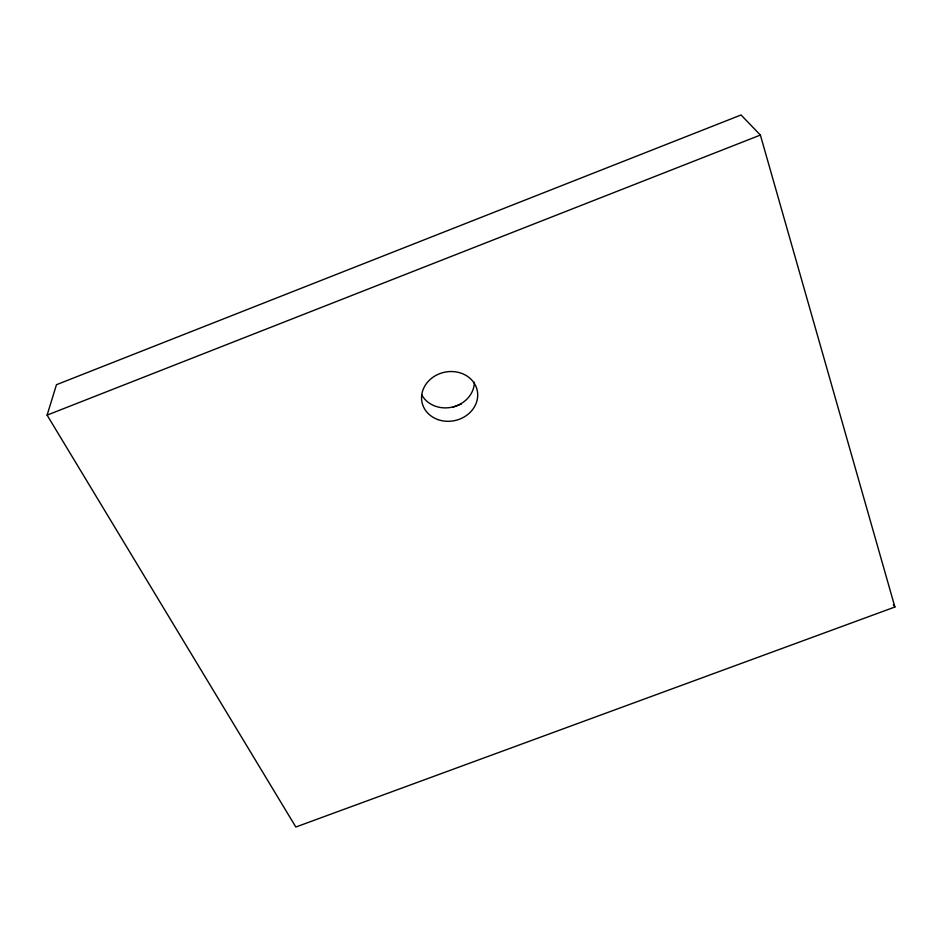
<?xml version="1.0" encoding="UTF-8"?>
<svg xmlns="http://www.w3.org/2000/svg" width="942" height="942" viewBox="0 0 942 942"><rect width="100%" height="100%" fill="white"/><g stroke="black" fill="none" stroke-linecap="round" stroke-linejoin="round"><path stroke-width="1.41" d="M47.1 415.116L56.473 384.701L741.048 114.983L760.382 135.059L894.9 607.013L295.835 827.017L47.1 415.116L760.382 135.059M453.173 407.156L461.368 404M893.346 604.552L894.9 607.013M474.368 382.275A27.742 24.41 -12.3 0 1 452.443 407.062A27.742 24.41 -12.3 0 1 421.627 394.627M437.889 419.579A28.236 24.716 -12.4 0 0 477.594 392.755A28.236 24.716 -12.4 0 0 433.402 376.941A28.236 24.716 -12.4 0 0 437.889 419.579"/></g></svg>
